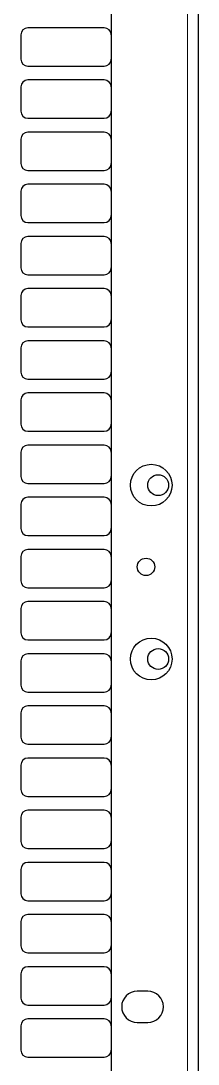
# Model space of a CAD drawing. Header units: millimetres. Extents: x -948 to 1310, y 554 to 2003.
# Drawn here: x 1193.9 to 1244.9, y 1286.8 to 1586.8 of the extents above; entities that cross this region are included whole.
import ezdxf

# ---------------------------------------------------------------- set-up
doc = ezdxf.new("R2010")
doc.units = ezdxf.units.MM

msp = doc.modelspace()

# ---------------------------------------------------------------- linework, layer by layer
at = {"color": 7, "linetype": 'Continuous', "lineweight": 25}
for p, q in [((1244.95, 1844.8), (1244.95, 761.8)), ((1219.95, 1815.6), (1219.95, 761.8)), ((1217.95, 1584.8), (1195.95, 1584.8)), ((1193.95, 1582.8), (1193.95, 1575.8)), ((1195.95, 1573.8), (1217.95, 1573.8)), ((1217.95, 1569.8), (1195.95, 1569.8)), ((1193.95, 1567.8), (1193.95, 1560.8)), ((1195.95, 1558.8), (1217.95, 1558.8)), ((1217.95, 1554.8), (1195.95, 1554.8)), ((1193.95, 1552.8), (1193.95, 1545.8)), ((1195.95, 1543.8), (1217.95, 1543.8)), ((1217.95, 1539.8), (1195.95, 1539.8)), ((1193.95, 1537.8), (1193.95, 1530.8)), ((1195.95, 1528.8), (1217.95, 1528.8)), ((1217.95, 1524.8), (1195.95, 1524.8)), ((1193.95, 1522.8), (1193.95, 1515.8)), ((1195.95, 1513.8), (1217.95, 1513.8)), ((1217.95, 1509.8), (1195.95, 1509.8)), ((1193.95, 1507.8), (1193.95, 1500.8)), ((1195.95, 1498.8), (1217.95, 1498.8)), ((1217.95, 1494.8), (1195.95, 1494.8)), ((1193.95, 1492.8), (1193.95, 1485.8)), ((1195.95, 1483.8), (1217.95, 1483.8)), ((1217.95, 1479.8), (1195.95, 1479.8)), ((1193.95, 1477.8), (1193.95, 1470.8)), ((1195.95, 1468.8), (1217.95, 1468.8)), ((1217.95, 1464.8), (1195.95, 1464.8)), ((1193.95, 1462.8), (1193.95, 1455.8)), ((1195.95, 1453.8), (1217.95, 1453.8)), ((1217.95, 1449.8), (1195.95, 1449.8)), ((1193.95, 1447.8), (1193.95, 1440.8)), ((1195.95, 1438.8), (1217.95, 1438.8)), ((1217.95, 1434.8), (1195.95, 1434.8)), ((1193.95, 1432.8), (1193.95, 1425.8)), ((1195.95, 1423.8), (1217.95, 1423.8)), ((1217.95, 1419.8), (1195.95, 1419.8)), ((1193.95, 1417.8), (1193.95, 1410.8)), ((1195.95, 1408.8), (1217.95, 1408.8)), ((1217.95, 1404.8), (1195.95, 1404.8)), ((1193.95, 1402.8), (1193.95, 1395.8)), ((1195.95, 1393.8), (1217.95, 1393.8)), ((1217.95, 1389.8), (1195.95, 1389.8)), ((1193.95, 1387.8), (1193.95, 1380.8)), ((1195.95, 1378.8), (1217.95, 1378.8)), ((1217.95, 1374.8), (1195.95, 1374.8)), ((1193.95, 1372.8), (1193.95, 1365.8)), ((1195.95, 1363.8), (1217.95, 1363.8)), ((1217.95, 1359.8), (1195.95, 1359.8)), ((1193.95, 1357.8), (1193.95, 1350.8)), ((1195.95, 1348.8), (1217.95, 1348.8)), ((1217.95, 1344.8), (1195.95, 1344.8)), ((1193.95, 1342.8), (1193.95, 1335.8)), ((1195.95, 1333.8), (1217.95, 1333.8)), ((1217.95, 1329.8), (1195.95, 1329.8)), ((1193.95, 1327.8), (1193.95, 1320.8)), ((1195.95, 1318.8), (1217.95, 1318.8)), ((1217.95, 1314.8), (1195.95, 1314.8)), ((1193.95, 1312.8), (1193.95, 1305.8)), ((1230.45, 1307.8), (1227.45, 1307.8)), ((1195.95, 1303.8), (1217.95, 1303.8)), ((1217.95, 1299.8), (1195.95, 1299.8)), ((1193.95, 1297.8), (1193.95, 1290.8)), ((1227.45, 1298.8), (1230.45, 1298.8)), ((1195.95, 1288.8), (1217.95, 1288.8))]:
    msp.add_line(p, q, dxfattribs=at)
at = {"color": 8, "linetype": 'Continuous', "lineweight": 18}
msp.add_line((1241.85, 1815.6), (1241.85, 761.8), dxfattribs=at)
at = {"color": 7, "linetype": 'Continuous', "lineweight": 25}
for centre, radius in [((1231.45, 1453.3), 6), ((1233.45, 1453.3), 3), ((1229.95, 1429.8), 2.5), ((1231.45, 1403.3), 6), ((1233.45, 1403.3), 3)]:
    msp.add_circle(centre, radius, dxfattribs=at)
for centre, radius, start, end in [((1195.95, 1582.8), 2, 90, 180), ((1217.95, 1582.8), 2, 0, 90), ((1195.95, 1575.8), 2, 180, 270), ((1217.95, 1575.8), 2, 270, 0), ((1195.95, 1567.8), 2, 90, 180), ((1217.95, 1567.8), 2, 0, 90), ((1195.95, 1560.8), 2, 180, 270), ((1217.95, 1560.8), 2, 270, 0), ((1195.95, 1552.8), 2, 90, 180), ((1217.95, 1552.8), 2, 0, 90), ((1195.95, 1545.8), 2, 180, 270), ((1217.95, 1545.8), 2, 270, 0), ((1195.95, 1537.8), 2, 90, 180), ((1217.95, 1537.8), 2, 0, 90), ((1195.95, 1530.8), 2, 180, 270), ((1217.95, 1530.8), 2, 270, 0), ((1195.95, 1522.8), 2, 90, 180), ((1217.95, 1522.8), 2, 0, 90), ((1195.95, 1515.8), 2, 180, 270), ((1217.95, 1515.8), 2, 270, 0), ((1195.95, 1507.8), 2, 90, 180), ((1217.95, 1507.8), 2, 0, 90), ((1195.95, 1500.8), 2, 180, 270), ((1217.95, 1500.8), 2, 270, 0), ((1195.95, 1492.8), 2, 90, 180), ((1217.95, 1492.8), 2, 0, 90), ((1195.95, 1485.8), 2, 180, 270), ((1217.95, 1485.8), 2, 270, 0), ((1195.95, 1477.8), 2, 90, 180), ((1217.95, 1477.8), 2, 0, 90), ((1195.95, 1470.8), 2, 180, 270), ((1217.95, 1470.8), 2, 270, 0), ((1195.95, 1462.8), 2, 90, 180), ((1217.95, 1462.8), 2, 0, 90), ((1195.95, 1455.8), 2, 180, 270), ((1217.95, 1455.8), 2, 270, 0), ((1195.95, 1447.8), 2, 90, 180), ((1217.95, 1447.8), 2, 0, 90), ((1195.95, 1440.8), 2, 180, 270), ((1217.95, 1440.8), 2, 270, 0), ((1195.95, 1432.8), 2, 90, 180), ((1217.95, 1432.8), 2, 0, 90), ((1195.95, 1425.8), 2, 180, 270), ((1217.95, 1425.8), 2, 270, 0), ((1195.95, 1417.8), 2, 90, 180), ((1217.95, 1417.8), 2, 0, 90), ((1195.95, 1410.8), 2, 180, 270), ((1217.95, 1410.8), 2, 270, 0), ((1195.95, 1402.8), 2, 90, 180), ((1217.95, 1402.8), 2, 0, 90), ((1195.95, 1395.8), 2, 180, 270), ((1217.95, 1395.8), 2, 270, 0), ((1195.95, 1387.8), 2, 90, 180), ((1217.95, 1387.8), 2, 0, 90), ((1195.95, 1380.8), 2, 180, 270), ((1217.95, 1380.8), 2, 270, 0), ((1195.95, 1372.8), 2, 90, 180), ((1217.95, 1372.8), 2, 0, 90), ((1195.95, 1365.8), 2, 180, 270), ((1217.95, 1365.8), 2, 270, 0), ((1195.95, 1357.8), 2, 90, 180), ((1217.95, 1357.8), 2, 0, 90), ((1195.95, 1350.8), 2, 180, 270), ((1217.95, 1350.8), 2, 270, 360), ((1195.95, 1342.8), 2, 90, 180), ((1217.95, 1342.8), 2, 0, 90), ((1195.95, 1335.8), 2, 180, 270), ((1217.95, 1335.8), 2, 270, 0), ((1195.95, 1327.8), 2, 90, 180), ((1217.95, 1327.8), 2, 0, 90), ((1195.95, 1320.8), 2, 180, 270), ((1217.95, 1320.8), 2, 270, 0), ((1195.95, 1312.8), 2, 90, 180), ((1217.95, 1312.8), 2, 0, 90), ((1195.95, 1305.8), 2, 180, 270), ((1217.95, 1305.8), 2, 270, 0), ((1227.45, 1303.3), 4.5, 90, 270), ((1230.45, 1303.3), 4.5, 270, 90), ((1195.95, 1297.8), 2, 90, 180), ((1217.95, 1297.8), 2, 0, 90), ((1195.95, 1290.8), 2, 180, 270), ((1217.95, 1290.8), 2, 270, 0)]:
    msp.add_arc(centre, radius, start, end, dxfattribs=at)

doc.saveas('drawing.dxf')
